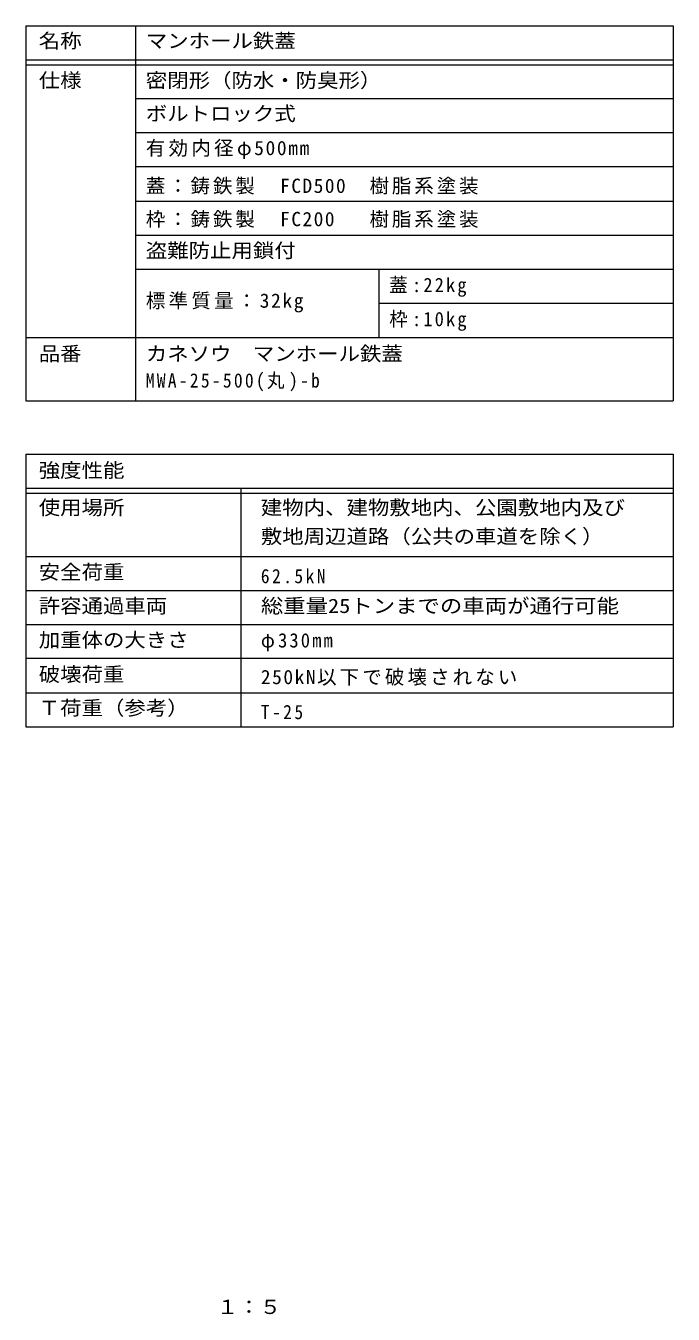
# Model space of a CAD drawing. Units: millimetres on the paper, enlarged 5 times. Extents: x -839 to 950, y -677 to 661.
# Drawn here: x 285 to 950, y -662 to 661 of the extents above; entities that cross this region are included whole.
import ezdxf
from ezdxf.enums import TextEntityAlignment as Align

# ---------------------------------------------------------------- set-up
doc = ezdxf.new("R2010")
doc.units = ezdxf.units.MM
doc.header["$LTSCALE"] = 5
doc.layers.add('F-5_F-5ﾚｲﾔ', color=2, linetype='Continuous')
doc.layers.add('F-F_F-Fﾚｲﾔ', color=3, linetype='Continuous', lineweight=9)
doc.styles.add('ＭＳ ゴシック', font='')
doc.styles.get('ＭＳ ゴシック').set_extended_font_data('MS Gothic')

msp = doc.modelspace()

# ---------------------------------------------------------------- linework, layer by layer
at = {"layer": 'F-F_F-Fﾚｲﾔ', "color": 7}
for p, q in [((284.761, 661), (949.78, 661)), ((284.761, 661), (284.761, 275.76)), ((397.487, 661), (397.487, 275.76)), ((949.78, 661), (949.78, 275.76)), ((284.761, 626), (949.78, 626)), ((284.761, 621), (949.78, 621)), ((949.78, 586), (397.487, 586)), ((949.78, 551), (397.487, 551)), ((949.78, 516), (397.487, 516)), ((397.487, 481.001), (949.78, 481.001)), ((397.487, 446.001), (949.78, 446.001)), ((397.487, 411.001), (949.78, 411.001)), ((647.487, 411.001), (647.487, 341.001)), ((647.487, 376.001), (949.78, 376.001)), ((284.761, 341.001), (949.78, 341.001)), ((284.761, 275.76), (949.78, 275.76)), ((284.761, 221.001), (949.78, 221.001)), ((284.761, 221.001), (284.761, -58.999)), ((949.78, 221.001), (949.78, -58.999)), ((284.761, 186.001), (949.78, 186.001)), ((505.538, 186.001), (505.538, -58.999)), ((284.761, 181.001), (949.78, 181.001)), ((284.761, 116.001), (949.78, 116.001)), ((284.761, 81.001), (949.78, 81.001)), ((284.761, 46.001), (949.78, 46.001)), ((949.78, 11.001), (284.761, 11.001)), ((284.761, -23.999), (949.78, -23.999)), ((284.761, -58.999), (949.78, -58.999))]:
    msp.add_line(p, q, dxfattribs=at)

# ---------------------------------------------------------------- texts
at = {"layer": 'F-5_F-5ﾚｲﾔ', "style": 'ＭＳ ゴシック', "width": 1.1}
msp.add_text('１：５', height=14.66, dxfattribs=at).set_placement((481, -666.5), align=Align.BOTTOM_LEFT)
at = {"layer": 'F-F_F-Fﾚｲﾔ', "style": 'ＭＳ ゴシック'}
for s, width, p in [('名称', 1.1, (298.07, 633.864)), ('マンホール鉄蓋', 1.1, (408.068, 633.864)), ('仕様', 1.1, (298.07, 593.236)), ('密閉形（防水・防臭形）', 1.1, (408.068, 593.236)), ('ボルトロック式', 1.1, (408.068, 559.129)), ('盗難防止用鎖付', 1.1, (408.068, 418.469)), ('品番', 1.1, (298.07, 312.514)), ('カネソウ\u3000マンホール鉄蓋', 1.1, (408.068, 312.514)), ('強度性能', 1.1, (298.07, 192.695)), ('使用場所', 1.1, (298.07, 154.446)), ('建物内、建物敷地内、公園敷地内及び', 1.1, (526.205, 154.446)), ('敷地周辺道路（公共の車道を除く）', 1.1, (526.205, 124.811)), ('安全荷重', 1.1, (298.07, 88.216)), ('許容通過車両', 1.1, (298.07, 53.487)), ('総重量25トンまでの車両が通行可能', 1.15, (526.205, 53.487)), ('加重体の大きさ', 1.1, (298.07, 18.487)), ('破壊荷重', 1.1, (298.07, -16.856)), ('Ｔ荷重（参考）', 1.1, (298.07, -51.389))]:
    msp.add_text(s, height=14.66, dxfattribs=dict(at, width=width)).set_placement(p, align=Align.BOTTOM_LEFT)
at = {"layer": 'F-F_F-Fﾚｲﾔ', "char_height": 14.66, "attachment_point": 7, "style": 'ＭＳ ゴシック'}
for s, insert in [('\\T1.17;有効内径φ500mm', (408.068, 524.129)), ('\\T1.15;蓋：鋳鉄製\u3000FCD500\u3000樹脂系塗装', (408.068, 487.634)), ('\\T1.15;枠：鋳鉄製\u3000FC200\\~\u3000樹脂系塗装', (408.068, 453.469)), ('\\T1.23;\\W0.95;蓋:22kg', (658.068, 382.635)), ('\\T1.17;標準質量：32kg', (408.068, 366.564)), ('\\T1.23;\\W0.95;枠:10kg', (658.068, 347.634)), ('\\T1.26;\\W0.9;MWA-25-500(丸)-b', (408.068, 285.505)), ('\\T1.28;\\W0.9;62.5kN', (526.205, 88.216)), ('\\T1.23;\\W0.95;φ330mm', (526.205, 18.487)), ('\\T1.16;250kN以下で破壊されない', (526.205, -16.856)), ('\\T1.28;\\W0.9;T-25', (526.205, -51.389))]:
    msp.add_mtext(s, dxfattribs=dict(at, insert=insert))

doc.saveas('drawing.dxf')
